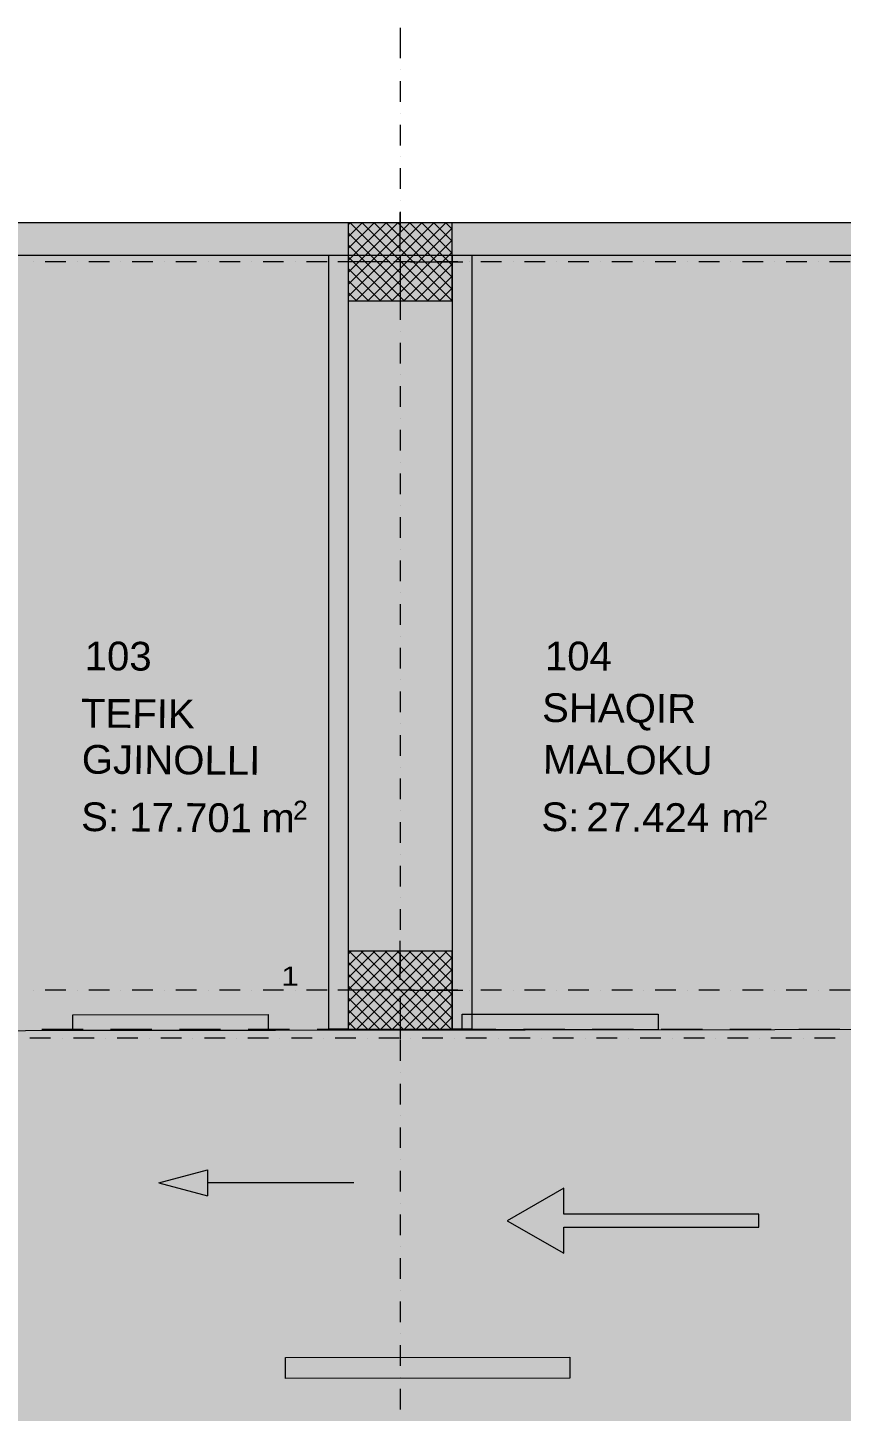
# Model space of a CAD drawing. Header units: centimetres. Extents: x -6805 to 4309, y -7338 to 617.
# Drawn here: x -1215 to -589, y -602 to 462 of the extents above; entities that cross this region are included whole.
import ezdxf

# ---------------------------------------------------------------- set-up
doc = ezdxf.new("R2010")
doc.units = ezdxf.units.CM
for name, color, linetype, true_color in [('PDF_ - MESI I RRUGES', 7, 'Continuous', 0x7f7f7f), ('PDF_ - rruga_ndarjet anesore', 7, 'Continuous', 0x7f7f7f), ('PDF_ - SHENJAT_RRUGA', 7, 'Continuous', 0x7f7f7f), ('PDF_065 Möbel Einrichtung', 7, 'Continuous', 0x7f7f7f), ('PDF_A - Akset', 7, 'Continuous', 0xfd4435), ('PDF_A - Pllaka Themel', 7, 'Continuous', 0x7f7f7f), ('PDF_A -Polyline', 7, 'Continuous', 0x7f7f7f)]:
    doc.layers.add(name, color=color, linetype=linetype, true_color=true_color)
for name, color, linetype in [('PDF_- GARAZHE', 7, 'Continuous'), ('PDF_A - Fill Zone', 7, 'Continuous'), ('PDF_A - Muret', 7, 'Continuous'), ('PDF_A - Shtyllat', 7, 'Continuous')]:
    doc.layers.add(name, color=color, linetype=linetype)
doc.styles.add('PDF Arial', font='')
doc.styles.get('PDF Arial').set_extended_font_data('Arial')

msp = doc.modelspace()

# ---------------------------------------------------------------- hatches: boundary and pattern name
at = {"layer": 'PDF_ - SHENJAT_RRUGA', "true_color": 0xffffff, "transparency": 33554559}
msp.add_hatch(color=7, dxfattribs=at).paths.add_polyline_path([(-845.7, -455.6), (-802.2, -430.6), (-802.2, -450.6), (-652.1, -450.6), (-652.1, -460.6), (-802.2, -460.6), (-802.2, -480.6)])
at = {"layer": 'PDF_A - Fill Zone', "true_color": 0x93a0c6, "transparency": 33554559}
msp.add_hatch(color=253, dxfattribs=at).paths.add_polyline_path([(-462.7, -828.7), (-1883.9, -828.7), (-1883.9, -1589.4), (-2414.3, -1589.4), (-2414.3, -828.7), (-2919.7, -828.7), (-2919.7, -308.2), (-462.7, -308.2)])
at = {"layer": 'PDF_A - Pllaka Themel', "true_color": 0xd5d5d5, "transparency": 33554559}
h = msp.add_hatch(color=254, dxfattribs=at)
h.paths.add_polyline_path([(-5581.9, -878.8), (-5581.9, -838.7), (-5657, -838.7), (-5657, -378.3), (-5642, -378.3), (-5642, 287.3), (-2884.7, 287.3), (-432.6, 287.3), (-419.8, 287.3), (978.3, 287.3), (978.3, -308.2), (1644.1, -308.2), (1644.1, -1142.4), (931, -1302.4), (1552.2, -1164.4), (1863.2, -2555.1), (1863.3, -2555.1), (2158.7, -3867.3), (2155.2, -3868), (2646.9, -6059.2), (2017.8, -6200.4), (2017.7, -6199.9), (-1597, -7011), (-1702.7, -6540.3), (-1846.3, -6572.5), (-1977, -6060.1), (-1982.5, -5964.4), (-1839, -5932.3), (-2055.7, -4966.3), (-2419.3, -4966.3), (-2929.7, -4966.3), (-2929.7, -2144.8), (-2909.7, -2144.8), (-2904.7, -1595.7), (-4731.2, -1619.4), (-4671.2, -1619.4), (-4671.2, -2159.8), (-5099, -2159.8), (-5102.5, -2159.8), (-5106, -2159.6), (-5109.5, -2159.4), (-5113, -2159), (-5116.5, -2158.6), (-5120, -2158), (-5123.4, -2157.4), (-5126.9, -2156.7), (-5130.3, -2155.8), (-5133.7, -2154.9), (-5137, -2153.9), (-5140.4, -2152.8), (-5143.6, -2151.6), (-5146.9, -2150.3), (-5150.1, -2148.9), (-5153.3, -2147.4), (-5156.4, -2145.9), (-5159.5, -2144.2), (-5162.6, -2142.5), (-5165.6, -2140.6), (-5168.5, -2138.7), (-5171.4, -2136.7), (-5174.3, -2134.7), (-5177, -2132.5), (-5179.7, -2130.3), (-5182.4, -2128), (-5185, -2125.6), (-5187.5, -2123.2), (-5189.9, -2120.6), (-5192.3, -2118.1), (-5194.6, -2115.4), (-5196.8, -2112.7), (-5199, -2109.9), (-5201.1, -2107.1), (-5203, -2104.2), (-5205, -2101.3), (-5206.8, -2098.3), (-5208.5, -2095.2), (-5210.2, -2092.1), (-5211.7, -2089), (-5213.2, -2085.8), (-5214.6, -2082.6), (-5215.9, -2079.3), (-5217.1, -2076), (-5218.2, -2072.7), (-5219.2, -2069.3), (-5220.2, -2065.9), (-5221, -2062.5), (-5221.7, -2059.1), (-5222.4, -2055.7), (-5222.9, -2052.2), (-5223.3, -2048.7), (-5223.7, -2045.2), (-5223.9, -2041.7), (-5224.1, -2038.2), (-5224.1, -2034.7), (-5224.1, -1589.4), (-5276.7, -1564.4), (-5842.1, -1564.4), (-5842.1, -878.8)])
h.paths.add_polyline_path([(-1884.8, -2746.4), (-1725.8, -2754.1), (-263.3, -2617.9), (-272, -2578.8), (-296.8, -2580.2), (-343.5, -2075.8), (-1348.1, -2129.8), (-1534.8, -2147.2), (-1533.4, -2162), (-1836.8, -2167.5), (-1836.8, -2147.5), (-1876.8, -2147.5), (-1876.8, -2187.5), (-1531.1, -2187), (-1493.3, -2681.2), (-1884.8, -2706.4)])
h.paths.add_polyline_path([(-452.6, -1589.4), (-91.9, -1583.4), (-92.3, -1174), (283, -1174), (283, -828.7), (-419.8, -828.7), (-427.6, -828.7), (-452.6, -828.7)])
h.paths.add_polyline_path([(413.2, -3713.8), (401.1, -3715.6), (389, -3717.6), (376.9, -3719.5), (364.9, -3721.6), (352.8, -3723.8), (340.8, -3726), (328.8, -3728.3), (316.8, -3730.7), (304.8, -3733.2)])
at = {"layer": 'PDF_A - Pllaka Themel', "true_color": 0xbfbfbf, "transparency": 33554559}
h = msp.add_hatch(color=9, dxfattribs=at)
h.paths.add_polyline_path([(-5637, -378.3), (-5637, -315.2), (-447.7, -308.2), (-447.7, -308.2), (963.5, -308.2), (963.5, -763.7), (936, -763.7), (936, -863.8), (963.5, -863.8), (964.8, -1337.1), (925.7, -1345.9), (892.3, -1353.4), (988.5, -1782.6), (1104.4, -2300.9), (1195, -2706.1), (1170.6, -2711.6), (1193.4, -2813), (1455.7, -3983.1), (1827.5, -5638), (1828.4, -5640.7), (1829.1, -5643.5), (1829.9, -5646.3), (1830.5, -5649.1), (1831, -5651.9), (1831.4, -5654.7), (1831.7, -5657.6), (1831.9, -5660.4), (1832, -5663.3), (1832, -5666.1), (1831.9, -5669), (1831.7, -5671.9), (1831.4, -5674.7), (1831, -5677.5), (1830.5, -5680.4), (1829.9, -5683.2), (1829.2, -5685.9), (1828.5, -5688.7), (1827.6, -5691.4), (1826.6, -5694.1), (1825.5, -5696.8), (1824.4, -5699.4), (1823.1, -5701.9), (1821.8, -5704.5), (1820.4, -5707), (1818.8, -5709.4), (1817.3, -5711.8), (1815.6, -5714.1), (1813.8, -5716.3), (1812, -5718.5), (1810.1, -5720.7), (1808.1, -5722.7), (1806, -5724.7), (1803.9, -5726.6), (1801.7, -5728.5), (1799.5, -5730.2), (1797.2, -5731.9), (1794.8, -5733.5), (1792.4, -5735.1), (1789.9, -5736.5), (1787.4, -5737.8), (1784.8, -5739.1), (1782.2, -5740.3), (1779.5, -5741.3), (1776.8, -5742.3), (-1865.8, -6559.8), (-1972, -6060.1), (1187.4, -5351.2), (1189.5, -5350.7), (1191.6, -5350.1), (1193.7, -5349.4), (1195.7, -5348.6), (1197.7, -5347.8), (1199.7, -5346.8), (1201.6, -5345.8), (1203.5, -5344.6), (1205.3, -5343.4), (1207.1, -5342.2), (1208.8, -5340.8), (1210.4, -5339.3), (1212, -5337.8), (1213.5, -5336.3), (1214.9, -5334.6), (1216.3, -5332.9), (1217.6, -5331.2), (1218.8, -5329.3), (1219.9, -5327.5), (1221, -5325.5), (1221.9, -5323.6), (1222.8, -5321.6), (1223.5, -5319.5), (1224.2, -5317.5), (1224.8, -5315.4), (1225.3, -5313.2), (1225.7, -5311.1), (1226, -5308.9), (1226.2, -5306.8), (1226.3, -5304.6), (1226.4, -5302.4), (1226.3, -5300.2), (1226.1, -5298), (1225.8, -5295.9), (1225.5, -5293.7), (1225, -5291.6), (967.7, -4148), (967.2, -4145.8), (966.5, -4143.7), (965.8, -4141.6), (964.9, -4139.5), (964, -4137.5), (963, -4135.5), (961.9, -4133.5), (960.7, -4131.7), (959.4, -4129.8), (958, -4128), (956.6, -4126.3), (955.1, -4124.7), (953.5, -4123.1), (951.9, -4121.6), (950.1, -4120.2), (948.4, -4118.8), (946.5, -4117.6), (944.6, -4116.4), (942.7, -4115.3), (940.7, -4114.2), (938.7, -4113.3), (936.6, -4112.5), (934.5, -4111.7), (932.3, -4111.1), (930.2, -4110.5), (928, -4110.1), (925.8, -4109.7), (923.6, -4109.5), (921.3, -4109.3), (919.1, -4109.3), (916.9, -4109.3), (914.6, -4109.5), (912.4, -4109.7), (910.2, -4110.1), (908, -4110.5), (526.4, -4196.1), (467.8, -4209.3), (455.6, -4213.1), (443.4, -4217), (431.2, -4221), (419.1, -4225.1), (406.9, -4229.3), (394.9, -4233.6), (382.8, -4238), (370.8, -4242.5), (358.8, -4247.1), (346.9, -4251.7), (335, -4256.5), (323.1, -4261.4), (311.3, -4266.3), (299.5, -4271.3), (287.8, -4276.4), (276.1, -4281.7), (264.4, -4287), (252.8, -4292.3), (241.2, -4297.8), (229.6, -4303.4), (218.1, -4309.1), (206.7, -4314.8), (195.3, -4320.7), (183.9, -4326.6), (172.6, -4332.6), (161.3, -4338.7), (150.1, -4344.9), (138.9, -4351.2), (127.8, -4357.5), (116.7, -4364), (105.7, -4370.5), (94.7, -4377.1), (83.8, -4383.8), (72.9, -4390.6), (62.1, -4397.5), (51.3, -4404.4), (40.6, -4411.4), (29.9, -4418.6), (19.3, -4425.8), (8.8, -4433), (-1.7, -4440.4), (-13.4, -4447.8), (-25.2, -4455.1), (-37, -4462.3), (-48.8, -4469.4), (-60.7, -4476.4), (-72.7, -4483.4), (-84.7, -4490.2), (-96.7, -4497), (-108.8, -4503.7), (-121, -4510.3), (-133.1, -4516.8), (-145.4, -4523.3), (-157.7, -4529.6), (-170, -4535.9), (-182.3, -4542.1), (-194.8, -4548.2), (-207.2, -4554.2), (-219.7, -4560.1), (-232.3, -4565.9), (-244.8, -4571.6), (-257.5, -4577.3), (-270.1, -4582.8), (-282.8, -4588.3), (-295.6, -4593.6), (-308.3, -4598.9), (-321.1, -4604.1), (-334, -4609.2), (-346.9, -4614.2), (-359.8, -4619.1), (-372.8, -4623.9), (-385.7, -4628.7), (-398.8, -4633.3), (-411.8, -4637.9), (-424.9, -4642.3), (-438, -4646.7), (-451.2, -4650.9), (-464.4, -4655.1), (-477.6, -4659.2), (-490.8, -4663.2), (-2040.8, -5011), (-2050.8, -4966.3), (-2414.3, -4966.3), (-2414.3, -4749.4), (-2414.6, -2387.8), (-2414.6, -2276.5), (-2415.1, -2272.8), (-2415.6, -2269.1), (-2416.3, -2265.4), (-2417.1, -2261.8), (-2417.9, -2258.1), (-2418.9, -2254.5), (-2419.9, -2251), (-2421.1, -2247.4), (-2422.3, -2243.9), (-2423.6, -2240.4), (-2425.1, -2236.9), (-2426.6, -2233.5), (-2428.2, -2230.2), (-2429.8, -2226.8), (-2431.6, -2223.5), (-2433.4, -2220.3), (-2435.4, -2217.1), (-2437.4, -2214), (-2439.5, -2210.9), (-2441.7, -2207.8), (-2443.9, -2204.9), (-2446.3, -2202), (-2448.7, -2199.1), (-2451.1, -2196.3), (-2453.7, -2193.6), (-2456.3, -2190.9), (-2459, -2188.3), (-2461.7, -2185.8), (-2464.6, -2183.4), (-2467.4, -2181), (-2470.4, -2178.7), (-2473.4, -2176.5), (-2476.4, -2174.4), (-2479.6, -2172.3), (-2482.7, -2170.3), (-2485.9, -2168.4), (-2489.2, -2166.6), (-2492.5, -2164.9), (-2495.8, -2163.2), (-2499.2, -2161.7), (-2502.7, -2160.2), (-2506.1, -2158.9), (-2509.6, -2157.6), (-2513.2, -2156.4), (-2904.7, -2164.8), (-2899.7, -1589.4), (-2414.3, -1589.4), (-2414.3, -828.7), (-4726.3, -828.7), (-4726.3, -1619.4), (-5219.2, -1619.3), (-5219.2, -2036.1), (-5219.2, -2034.7), (-5219.2, -1589.4), (-5271.7, -1564.4), (-5253.4, -1564.4), (-5253.4, -878.8), (-5577, -878.8), (-5577, -838.7), (-5652, -838.7), (-5652, -378.3)])
h.paths.add_polyline_path([(-1883.9, -1589.4), (-1863.8, -1589.4), (-1863.8, -1634.4), (-1863.9, -1634.4), (-1863.9, -2147.2), (-1836.5, -2147.5), (-1871.9, -2147.5), (-1871.9, -2187.5), (-1831.8, -2187.4), (-1831.8, -2147.5), (-1529.5, -2150.6), (-1526.5, -2182.5), (-1488.4, -2681.2), (-1718.5, -2706.4), (-1879.8, -2706.4), (-1879.8, -2746.4), (-1720.8, -2754.1), (-221.3, -2598.2), (-135.8, -2979.1), (-1425.4, -3268.5), (-1880.4, -3268.5), (-1873.5, -4356.8), (-1873.8, -4358.9), (-1873.9, -4361.1), (-1873.9, -4363.2), (-1873.9, -4365.3), (-1873.7, -4367.5), (-1873.5, -4369.6), (-1873.1, -4371.7), (-1872.7, -4373.8), (-1872.1, -4375.8), (-1871.5, -4377.9), (-1870.8, -4379.9), (-1869.9, -4381.8), (-1869, -4383.8), (-1868.1, -4385.7), (-1867, -4387.5), (-1865.8, -4389.3), (-1864.6, -4391), (-1863.3, -4392.7), (-1861.9, -4394.3), (-1860.4, -4395.9), (-1858.9, -4397.4), (-1857.3, -4398.8), (-1855.6, -4400.1), (-1853.9, -4401.4), (-1852.1, -4402.5), (-1850.3, -4403.6), (-1848.4, -4404.6), (-1846.5, -4405.6), (-1844.5, -4406.4), (-1842.5, -4407.1), (-1840.5, -4407.8), (-1838.4, -4408.4), (-1836.3, -4408.8), (-1834.2, -4409.2), (-1832.1, -4409.5), (-1830, -4409.6), (-1827.9, -4409.7), (-1825.7, -4409.7), (-1823.6, -4409.6), (-1821.5, -4409.4), (-1819.4, -4409.1), (-657.9, -4148.4), (-657.8, -4149), (-640.9, -4142.1), (-624, -4135.1), (-607.1, -4128.1), (-590.3, -4120.9), (-573.5, -4113.7), (-556.8, -4106.4), (-540.1, -4099), (-523.4, -4091.5), (-506.8, -4083.9), (-490.2, -4076.2), (-473.7, -4068.5), (-457.2, -4060.6), (-440.7, -4052.7), (-424.3, -4044.6), (-407.9, -4036.5), (-391.6, -4028.3), (-375.3, -4020), (-359.1, -4011.7), (-342.9, -4003.2), (-326.7, -3994.7), (-310.6, -3986), (-294.5, -3977.3), (-278.5, -3968.5), (-262.6, -3959.6), (-246.7, -3950.7), (-230.8, -3941.6), (-215, -3932.5), (-199.2, -3923.3), (-183.5, -3913.9), (-171.8, -3907.7), (-160, -3901.5), (-148.2, -3895.4), (-136.4, -3889.4), (-124.5, -3883.4), (-112.6, -3877.6), (-100.6, -3871.8), (-88.6, -3866.2), (-76.6, -3860.6), (-64.5, -3855.1), (-52.3, -3849.7), (-40.2, -3844.4), (-28, -3839.2), (-15.7, -3834), (-3.5, -3829), (8.9, -3824), (21.2, -3819.1), (33.6, -3814.4), (46, -3809.7), (58.5, -3805.1), (71, -3800.6), (83.5, -3796.1), (96, -3791.8), (108.6, -3787.6), (121.2, -3783.4), (133.9, -3779.4), (146.5, -3775.4), (159.2, -3771.5), (172, -3767.8), (184.7, -3764.1), (197.5, -3760.5), (210.3, -3757), (223.1, -3753.6), (236, -3750.3), (248.9, -3747.1), (261.8, -3743.9), (274.7, -3740.9), (287.6, -3738), (300.6, -3735.1), (313.6, -3732.4), (326.6, -3729.7), (339.6, -3727.2), (352.7, -3724.7), (365.8, -3722.3), (378.8, -3720.1), (391.9, -3717.9), (405, -3715.8), (418.2, -3713.8), (787.3, -3631), (789.4, -3630.5), (791.5, -3629.8), (793.5, -3629.1), (795.6, -3628.3), (797.6, -3627.5), (799.5, -3626.5), (801.4, -3625.4), (803.3, -3624.3), (805.1, -3623.1), (806.9, -3621.8), (808.6, -3620.4), (810.2, -3619), (811.8, -3617.5), (813.3, -3615.9), (814.7, -3614.2), (816.1, -3612.5), (817.4, -3610.8), (818.6, -3609), (819.7, -3607.1), (820.7, -3605.2), (821.7, -3603.2), (822.6, -3601.2), (823.4, -3599.2), (824.1, -3597.1), (824.7, -3595), (825.2, -3592.9), (825.6, -3590.8), (825.9, -3588.6), (826.2, -3586.4), (826.3, -3584.3), (826.3, -3582.1), (826.3, -3579.9), (826.1, -3577.7), (825.9, -3575.5), (825.6, -3573.4), (825.1, -3571.2), (681.4, -2927.9), (734.4, -2916), (711.6, -2814.6), (658.7, -2826.4), (288, -1174), (288, -828.7), (-447.7, -828.7), (-1883.9, -828.7)])

# ---------------------------------------------------------------- linework, layer by layer
at = {"layer": 'PDF_ - MESI I RRUGES', "lineweight": 0}
for points in [[(-1016.4, -560.9), (-797.5, -560.7)], [(-1016.4, -577.1), (-1016.4, -560.9)], [(-797.5, -560.7), (-797.5, -576.9)], [(-797.5, -576.9), (-1016.4, -577.1)]]:
    msp.add_lwpolyline(points, dxfattribs=at)
at = {"layer": 'PDF_ - MESI I RRUGES', "color": 7, "true_color": 0xffffff, "transparency": 33554559}
msp.add_solid([(-1016.4, -560.9), (-797.5, -560.7), (-1016.4, -577.1), (-797.5, -576.9)], dxfattribs=at)
at = {"layer": 'PDF_ - rruga_ndarjet anesore', "lineweight": 0}
for points in [[(-1179.9, -297.2), (-1029.8, -297)], [(-1179.9, -309.2), (-1179.9, -297.2)], [(-1029.8, -297), (-1029.8, -309)], [(-880.4, -296.8), (-729.5, -296.6)], [(-880.4, -308.8), (-880.4, -296.8)], [(-729.5, -296.6), (-729.5, -308.6)], [(-729.5, -308.6), (-880.4, -308.8)], [(-1029.8, -309), (-1179.9, -309.2)]]:
    msp.add_lwpolyline(points, dxfattribs=at)
at = {"layer": 'PDF_ - rruga_ndarjet anesore', "color": 7, "true_color": 0xffffff, "transparency": 33554559}
for points in [[(-1029.8, -297), (-1029.8, -309), (-1179.9, -297.2), (-1179.9, -309.2)], [(-729.5, -296.6), (-729.5, -308.6), (-880.4, -296.8), (-880.4, -308.8)]]:
    msp.add_solid(points, dxfattribs=at)
at = {"layer": 'PDF_ - SHENJAT_RRUGA', "lineweight": 0}
for points in [[(-802.2, -430.6), (-845.7, -455.6)], [(-802.2, -450.6), (-802.2, -430.6)], [(-845.7, -455.6), (-802.2, -480.6)], [(-652.1, -450.6), (-802.2, -450.6)], [(-652.1, -460.6), (-652.1, -450.6)], [(-802.2, -480.6), (-802.2, -460.6)], [(-802.2, -460.6), (-652.1, -460.6)]]:
    msp.add_lwpolyline(points, dxfattribs=at)
at = {"layer": 'PDF_- GARAZHE', "color": 254, "true_color": 0xccccff, "transparency": 33554559}
for points in [[(-1225.8, -308.2), (-1225.8, 287.3), (-928.1, -308.2), (-928.1, 287.3)], [(-928.1, -308), (-928.1, 282.3), (-462.7, -308), (-462.7, 282.3)]]:
    msp.add_solid(points, dxfattribs=at)
at = {"layer": 'PDF_065 Möbel Einrichtung', "lineweight": 0}
for points in [[(-983.1, -308.2), (-983.1, 287.3)], [(-983.1, 287.3), (-968.1, 287.3)], [(-968.1, 287.3), (-968.1, -308.2)], [(-887.9, -308.2), (-887.9, 287.3)], [(-887.9, 287.3), (-872.9, 287.3)], [(-872.9, 287.3), (-872.9, -308.2)], [(-968.1, -308.2), (-983.1, -308.2)], [(-872.9, -308.2), (-887.9, -308.2)]]:
    msp.add_lwpolyline(points, dxfattribs=at)
at = {"layer": 'PDF_065 Möbel Einrichtung', "color": 7, "true_color": 0xffffff, "transparency": 33554559}
for points in [[(-968.1, -308.2), (-983.1, -308.2), (-968.1, 287.3), (-983.1, 287.3)], [(-872.9, -308.2), (-887.9, -308.2), (-872.9, 287.3), (-887.9, 287.3)]]:
    msp.add_solid(points, dxfattribs=at)
at = {"layer": 'PDF_A - Akset', "lineweight": 0}
for points in [[(-928.1, 462.4), (-928.1, 438.9)], [(-928.1, 430.1), (-928.1, 430.1)], [(-928.1, 421.3), (-928.1, 405.4)], [(-928.1, 396.5), (-928.1, 396.5)], [(-928.1, 387.7), (-928.1, 371.8)], [(-928.1, 363), (-928.1, 363)], [(-928.1, 354.2), (-928.1, 338.3)], [(-928.1, 329.5), (-928.1, 329.5)], [(-928.1, 320.6), (-928.1, 304.7)], [(-928.1, 295.9), (-928.1, 295.9)], [(-1210.2, 282.3), (-1210.2, 282.3)], [(-1185.5, 282.3), (-1201.4, 282.3)], [(-1176.6, 282.3), (-1176.6, 282.3)], [(-1151.9, 282.3), (-1167.8, 282.3)], [(-1143.1, 282.3), (-1143.1, 282.3)], [(-1118.4, 282.3), (-1134.3, 282.3)], [(-1109.6, 282.3), (-1109.6, 282.3)], [(-1084.8, 282.3), (-1100.7, 282.3)], [(-1076, 282.3), (-1076, 282.3)], [(-1051.3, 282.3), (-1067.2, 282.3)], [(-1042.5, 282.3), (-1042.5, 282.3)], [(-1017.8, 282.3), (-1033.6, 282.3)], [(-1008.9, 282.3), (-1008.9, 282.3)], [(-984.2, 282.3), (-1000.1, 282.3)], [(-975.4, 282.3), (-975.4, 282.3)], [(-950.7, 282.3), (-966.6, 282.3)], [(-941.8, 282.3), (-941.8, 282.3)], [(-917.1, 282.3), (-933, 282.3)], [(-928.1, 287.1), (-928.1, 271.2)], [(-908.3, 282.3), (-908.3, 282.3)], [(-883.6, 282.3), (-899.5, 282.3)], [(-874.8, 282.3), (-874.8, 282.3)], [(-850, 282.3), (-865.9, 282.3)], [(-841.2, 282.3), (-841.2, 282.3)], [(-816.5, 282.3), (-832.4, 282.3)], [(-807.7, 282.3), (-807.7, 282.3)], [(-783, 282.3), (-798.8, 282.3)], [(-774.1, 282.3), (-774.1, 282.3)], [(-749.4, 282.3), (-765.3, 282.3)], [(-740.6, 282.3), (-740.6, 282.3)], [(-715.9, 282.3), (-731.8, 282.3)], [(-707, 282.3), (-707, 282.3)], [(-682.3, 282.3), (-698.2, 282.3)], [(-673.5, 282.3), (-673.5, 282.3)], [(-648.8, 282.3), (-664.7, 282.3)], [(-640, 282.3), (-640, 282.3)], [(-615.2, 282.3), (-631.1, 282.3)], [(-606.4, 282.3), (-606.4, 282.3)], [(-581.7, 282.3), (-597.6, 282.3)], [(-928.1, 262.4), (-928.1, 262.4)], [(-928.1, 253.5), (-928.1, 237.7)], [(-928.1, 228.8), (-928.1, 228.8)], [(-928.1, 220), (-928.1, 204.1)], [(-928.1, 195.3), (-928.1, 195.3)], [(-928.1, 186.5), (-928.1, 170.6)], [(-928.1, 161.7), (-928.1, 161.7)], [(-928.1, 152.9), (-928.1, 137)], [(-928.1, 128.2), (-928.1, 128.2)], [(-928.1, 119.4), (-928.1, 103.5)], [(-928.1, 94.7), (-928.1, 94.7)], [(-928.1, 85.8), (-928.1, 69.9)], [(-928.1, 61.1), (-928.1, 61.1)], [(-928.1, 52.3), (-928.1, 36.4)], [(-928.1, 27.6), (-928.1, 27.6)], [(-928.1, 18.7), (-928.1, 2.9)], [(-928.1, -6), (-928.1, -6)], [(-928.1, -14.8), (-928.1, -30.7)], [(-928.1, -39.5), (-928.1, -39.5)], [(-928.1, -48.3), (-928.1, -64.2)], [(-928.1, -73.1), (-928.1, -73.1)], [(-928.1, -81.9), (-928.1, -97.8)], [(-928.1, -106.6), (-928.1, -106.6)], [(-928.1, -115.4), (-928.1, -131.3)], [(-928.1, -140.1), (-928.1, -140.1)], [(-928.1, -149), (-928.1, -164.9)], [(-928.1, -173.7), (-928.1, -173.7)], [(-928.1, -182.5), (-928.1, -198.4)], [(-928.1, -207.2), (-928.1, -207.2)], [(-928.1, -216), (-928.1, -231.9)], [(-928.1, -240.8), (-928.1, -240.8)], [(-928.1, -249.6), (-928.1, -265.5)], [(-928.1, -274.3), (-928.1, -274.3)], [(-1210.2, -278.2), (-1210.2, -278.2)], [(-1185.5, -278.2), (-1201.4, -278.2)], [(-1176.6, -278.2), (-1176.6, -278.2)], [(-1151.9, -278.2), (-1167.8, -278.2)], [(-1143.1, -278.2), (-1143.1, -278.2)], [(-1118.4, -278.2), (-1134.3, -278.2)], [(-1109.6, -278.2), (-1109.6, -278.2)], [(-1084.8, -278.2), (-1100.7, -278.2)], [(-1076, -278.2), (-1076, -278.2)], [(-1051.3, -278.2), (-1067.2, -278.2)], [(-1042.5, -278.2), (-1042.5, -278.2)], [(-1017.8, -278.2), (-1033.6, -278.2)], [(-1008.9, -278.2), (-1008.9, -278.2)], [(-984.2, -278.2), (-1000.1, -278.2)], [(-975.4, -278.2), (-975.4, -278.2)], [(-950.7, -278.2), (-966.6, -278.2)], [(-941.8, -278.2), (-941.8, -278.2)], [(-917.1, -278.2), (-933, -278.2)], [(-928.1, -283.1), (-928.1, -299)], [(-908.3, -278.2), (-908.3, -278.2)], [(-883.6, -278.2), (-899.5, -278.2)], [(-874.8, -278.2), (-874.8, -278.2)], [(-850, -278.2), (-865.9, -278.2)], [(-841.2, -278.2), (-841.2, -278.2)], [(-816.5, -278.2), (-832.4, -278.2)], [(-807.7, -278.2), (-807.7, -278.2)], [(-783, -278.2), (-798.8, -278.2)], [(-774.1, -278.2), (-774.1, -278.2)], [(-749.4, -278.2), (-765.3, -278.2)], [(-740.6, -278.2), (-740.6, -278.2)], [(-715.9, -278.2), (-731.8, -278.2)], [(-707, -278.2), (-707, -278.2)], [(-682.3, -278.2), (-698.2, -278.2)], [(-673.5, -278.2), (-673.5, -278.2)], [(-648.8, -278.2), (-664.7, -278.2)], [(-640, -278.2), (-640, -278.2)], [(-615.2, -278.2), (-631.1, -278.2)], [(-606.4, -278.2), (-606.4, -278.2)], [(-581.7, -278.2), (-597.6, -278.2)], [(-928.1, -307.8), (-928.1, -307.8)], [(-928.1, -316.7), (-928.1, -332.6)], [(-928.1, -341.4), (-928.1, -341.4)], [(-928.1, -350.2), (-928.1, -366.1)], [(-928.1, -374.9), (-928.1, -374.9)], [(-928.1, -383.8), (-928.1, -399.6)], [(-928.1, -408.5), (-928.1, -408.5)], [(-928.1, -417.3), (-928.1, -433.2)], [(-928.1, -442), (-928.1, -442)], [(-928.1, -450.8), (-928.1, -466.7)], [(-928.1, -475.6), (-928.1, -475.6)], [(-928.1, -484.4), (-928.1, -500.3)], [(-928.1, -509.1), (-928.1, -509.1)], [(-928.1, -517.9), (-928.1, -533.8)], [(-928.1, -542.6), (-928.1, -542.6)], [(-928.1, -551.5), (-928.1, -567.4)], [(-928.1, -576.2), (-928.1, -576.2)], [(-928.1, -585), (-928.1, -600.9)]]:
    msp.add_lwpolyline(points, dxfattribs=at)
at = {"layer": 'PDF_A - Akset', "color": 21, "lineweight": 0, "true_color": 0xff9955}
for points in [[(-1197.1, -315.2), (-1213, -315.2)], [(-1188.3, -315.2), (-1188.3, -315.2)], [(-1163.5, -315.2), (-1179.4, -315.2)], [(-1154.7, -315.2), (-1154.7, -315.2)], [(-1130, -315.2), (-1145.9, -315.2)], [(-1121.2, -315.2), (-1121.2, -315.2)], [(-1096.5, -315.2), (-1112.4, -315.2)], [(-1087.6, -315.2), (-1087.6, -315.2)], [(-1062.9, -315.2), (-1078.8, -315.2)], [(-1054.1, -315.2), (-1054.1, -315.2)], [(-1029.4, -315.2), (-1045.3, -315.2)], [(-1020.6, -315.2), (-1020.6, -315.2)], [(-995.8, -315.2), (-1011.7, -315.2)], [(-987, -315.2), (-987, -315.2)], [(-962.3, -315.2), (-978.2, -315.2)], [(-953.5, -315.2), (-953.5, -315.2)], [(-928.8, -315.2), (-944.6, -315.2)], [(-919.9, -315.2), (-919.9, -315.2)], [(-895.2, -315.2), (-911.1, -315.2)], [(-886.4, -315.2), (-886.4, -315.2)], [(-861.7, -315.2), (-877.6, -315.2)], [(-852.8, -315.2), (-852.8, -315.2)], [(-828.1, -315.2), (-844, -315.2)], [(-819.3, -315.2), (-819.3, -315.2)], [(-794.6, -315.2), (-810.5, -315.2)], [(-785.8, -315.2), (-785.8, -315.2)], [(-761, -315.2), (-776.9, -315.2)], [(-752.2, -315.2), (-752.2, -315.2)], [(-727.5, -315.2), (-743.4, -315.2)], [(-718.7, -315.2), (-718.7, -315.2)], [(-694, -315.2), (-709.8, -315.2)], [(-685.1, -315.2), (-685.1, -315.2)], [(-660.4, -315.2), (-676.3, -315.2)], [(-651.6, -315.2), (-651.6, -315.2)], [(-626.9, -315.2), (-642.8, -315.2)], [(-618, -315.2), (-618, -315.2)], [(-593.3, -315.2), (-609.2, -315.2)]]:
    msp.add_lwpolyline(points, dxfattribs=at)
at = {"layer": 'PDF_A - Muret', "lineweight": 0}
for points in [[(-968.1, 312.3), (-1483.5, 312.3)], [(-557.8, 312.3), (-888, 312.3)], [(-1483.5, 287.3), (-968.1, 287.3)], [(-888, 287.3), (-557.8, 287.3)]]:
    msp.add_lwpolyline(points, dxfattribs=at)
at = {"layer": 'PDF_A - Muret', "transparency": 33554559}
for points in [[(-1483.5, 287.3), (-1483.5, 312.3), (-968.1, 287.3), (-968.1, 312.3)], [(-557.8, 312.3), (-557.8, 287.3), (-888, 312.3), (-888, 287.3)]]:
    msp.add_solid(points, dxfattribs=at)
at = {"layer": 'PDF_A - Pllaka Themel', "lineweight": 0}
for points in [[(-462.7, 312.3), (-2919.7, 312.3)], [(-2884.7, 287.3), (-432.6, 287.3)], [(-5637, -315.2), (-447.7, -308.2)]]:
    msp.add_lwpolyline(points, dxfattribs=at)
at = {"layer": 'PDF_A - Pllaka Themel', "color": 7, "true_color": 0xffffff, "transparency": 33554559}
msp.add_solid([(-2919.7, -1589.4), (-2919.7, 312.3), (-462.7, -1589.4), (-462.7, 312.3)], dxfattribs=at)
at = {"layer": 'PDF_A - Shtyllat', "lineweight": 0}
for points in [[(-928.1, 290.3), (-928.1, 320.3)], [(-968.1, 255.6), (-911.4, 312.3)], [(-968.1, 264.8), (-920.6, 312.3)], [(-968.1, 274), (-929.8, 312.3)], [(-968.1, 283.2), (-939, 312.3)], [(-968.1, 292.4), (-948.2, 312.3)], [(-968.1, 301.6), (-957.4, 312.3)], [(-968.1, 310.8), (-966.6, 312.3)], [(-968.1, 312.3), (-968.1, 252.3)], [(-888, 312.3), (-968.1, 312.3)], [(-906.5, 252.3), (-966.6, 312.3)], [(-962.2, 252.3), (-902.2, 312.3)], [(-897.3, 252.3), (-957.4, 312.3)], [(-953, 252.3), (-893, 312.3)], [(-888.1, 252.3), (-948.2, 312.3)], [(-888, 261.3), (-939, 312.3)], [(-888, 270.5), (-929.8, 312.3)], [(-888, 279.7), (-920.6, 312.3)], [(-888, 288.9), (-911.4, 312.3)], [(-888, 298.1), (-902.2, 312.3)], [(-888, 307.3), (-893, 312.3)], [(-888, 252.3), (-888, 312.3)], [(-915.7, 252.3), (-968.1, 304.6)], [(-943.8, 252.3), (-888, 308.1)], [(-934.6, 252.3), (-888, 298.9)], [(-924.9, 252.3), (-968.1, 295.4)], [(-925.4, 252.3), (-888, 289.7)], [(-936.1, 282.3), (-976.1, 282.3)], [(-934.1, 252.3), (-968.1, 286.2)], [(-943.3, 252.3), (-968.1, 277)], [(-928.1, 282.3), (-928.1, 282.3)], [(-920.1, 282.3), (-880, 282.3)], [(-916.2, 252.3), (-888, 280.5)], [(-952.5, 252.3), (-968.1, 267.8)], [(-928.1, 274.3), (-928.1, 244.2)], [(-907, 252.3), (-888, 271.3)], [(-961.7, 252.3), (-968.1, 258.6)], [(-897.8, 252.3), (-888, 262.1)], [(-968.1, 252.3), (-888, 252.3)], [(-888.6, 252.3), (-888, 252.9)], [(-928.1, -270.2), (-928.1, -240.2)], [(-968.1, -305.6), (-910.7, -248.2)], [(-968.1, -296.4), (-919.9, -248.2)], [(-968.1, -287.2), (-929.1, -248.2)], [(-968.1, -278), (-938.3, -248.2)], [(-968.1, -268.8), (-947.5, -248.2)], [(-968.1, -259.6), (-956.7, -248.2)], [(-968.1, -250.4), (-965.9, -248.2)], [(-968.1, -248.2), (-968.1, -308.2)], [(-888, -248.2), (-968.1, -248.2)], [(-907.3, -308.2), (-967.3, -248.2)], [(-961.5, -308.2), (-901.5, -248.2)], [(-898.1, -308.2), (-958.1, -248.2)], [(-952.3, -308.2), (-892.3, -248.2)], [(-888.9, -308.2), (-948.9, -248.2)], [(-943.1, -308.2), (-888, -253.1)], [(-888, -299.9), (-939.7, -248.2)], [(-888, -290.7), (-930.5, -248.2)], [(-888, -281.5), (-921.3, -248.2)], [(-888, -272.3), (-912.1, -248.2)], [(-888, -263.1), (-902.9, -248.2)], [(-888, -253.9), (-893.7, -248.2)], [(-888, -308.2), (-888, -248.2)], [(-916.5, -308.2), (-968.1, -256.6)], [(-925.7, -308.2), (-968.1, -265.8)], [(-933.9, -308.2), (-888, -262.3)], [(-934.9, -308.2), (-968.1, -275)], [(-924.7, -308.2), (-888, -271.5)], [(-936.1, -278.2), (-976.1, -278.2)], [(-944.1, -308.2), (-968.1, -284.2)], [(-928.1, -278.2), (-928.1, -278.2)], [(-928.1, -286.2), (-928.1, -316.2)], [(-920.1, -278.2), (-880, -278.2)], [(-915.5, -308.2), (-888, -280.7)], [(-953.3, -308.2), (-968.1, -293.4)], [(-906.3, -308.2), (-888, -289.9)], [(-962.5, -308.2), (-968.1, -302.6)], [(-968.1, -308.2), (-888, -308.2)], [(-897.1, -308.2), (-888, -299.1)]]:
    msp.add_lwpolyline(points, dxfattribs=at)
at = {"layer": 'PDF_A - Shtyllat', "color": 8, "true_color": 0x7f7f7f, "transparency": 33554559}
for points in [[(-968.1, 312.3), (-888, 312.3), (-968.1, 252.3), (-888, 252.3)], [(-968.1, -248.2), (-888, -248.2), (-968.1, -308.2), (-888, -308.2)]]:
    msp.add_solid(points, dxfattribs=at)
at = {"layer": 'PDF_A -Polyline', "lineweight": 0}
for points in [[(-1204, -308.2), (-1172.2, -308.2)], [(-1151, -308.2), (-1119.2, -308.2)], [(-1098, -308.2), (-1066.3, -308.2)], [(-1045.1, -308.2), (-1013.3, -308.2)], [(-992.1, -308.2), (-960.3, -308.2)], [(-939.2, -308.2), (-907.4, -308.2)], [(-886.2, -308.2), (-854.4, -308.2)], [(-833.2, -308.2), (-801.5, -308.2)], [(-780.3, -308.2), (-748.5, -308.2)], [(-727.3, -308.2), (-695.5, -308.2)], [(-674.3, -308.2), (-642.6, -308.2)], [(-621.4, -308.2), (-589.6, -308.2)]]:
    msp.add_lwpolyline(points, dxfattribs=at)
at = {"layer": 'PDF_A -Polyline', "color": 14, "lineweight": 0, "true_color": 0xa80f02}
for points in [[(-1113.8, -426.4), (-1076.4, -416.4)], [(-1076.4, -416.4), (-1076.4, -436.4)], [(-1113.8, -426.4), (-1076.4, -436.4)], [(-963.7, -426.4), (-1076.4, -426.4)]]:
    msp.add_lwpolyline(points, dxfattribs=at)
at = {"layer": 'PDF_A -Polyline', "color": 14, "true_color": 0xa80f02, "transparency": 33554559}
msp.add_solid([(-1113.8, -426.4), (-1076.4, -416.4), (-1076.4, -436.4)], dxfattribs=at)

# ---------------------------------------------------------------- texts
at = {"layer": 'PDF_- GARAZHE', "attachment_point": 7, "rotation": 359.6, "style": 'PDF Arial'}
for s, insert, char_height in [('\\W1.001240;103', (-1171, -32.3), 22.107), ('\\W1.001199;104', (-816.8, -32.3), 22.107), ('\\W1.001423;SHAQIR', (-819, -77.9), 22.107), ('\\W1.000952;TEFIK', (-1173.9, -76.1), 22.107), ('\\W1.000615;GJINOLLI', (-1173.2, -111.9), 22.107), ('\\W1.000766;MALOKU', (-818.3, -111.9), 22.107), ('\\W1.002323;S:', (-1173.7, -156.1), 22.107), ('\\W1.001299;17.701', (-1136.7, -156.4), 22.107), ('\\W1.001521;2', (-1010.6, -147), 14.59), ('\\W1.002323;S:', (-819.5, -156.1), 22.107), ('\\W1.000910;27.424', (-784.9, -156), 22.107), ('\\W1.001521;2', (-656.4, -147), 14.59), ('\\W1.000269;m', (-1035, -156.6), 22.107), ('\\W1.000269;m', (-680.8, -156.6), 22.107)]:
    msp.add_mtext(s, dxfattribs=dict(at, insert=insert, char_height=char_height))
at = {"layer": 'PDF_065 Möbel Einrichtung', "insert": (-1019.7, -274.8), "char_height": 14.738, "attachment_point": 7, "style": 'PDF Arial'}
msp.add_mtext('\\W1.191871;1', dxfattribs=at)

doc.saveas('drawing.dxf')
